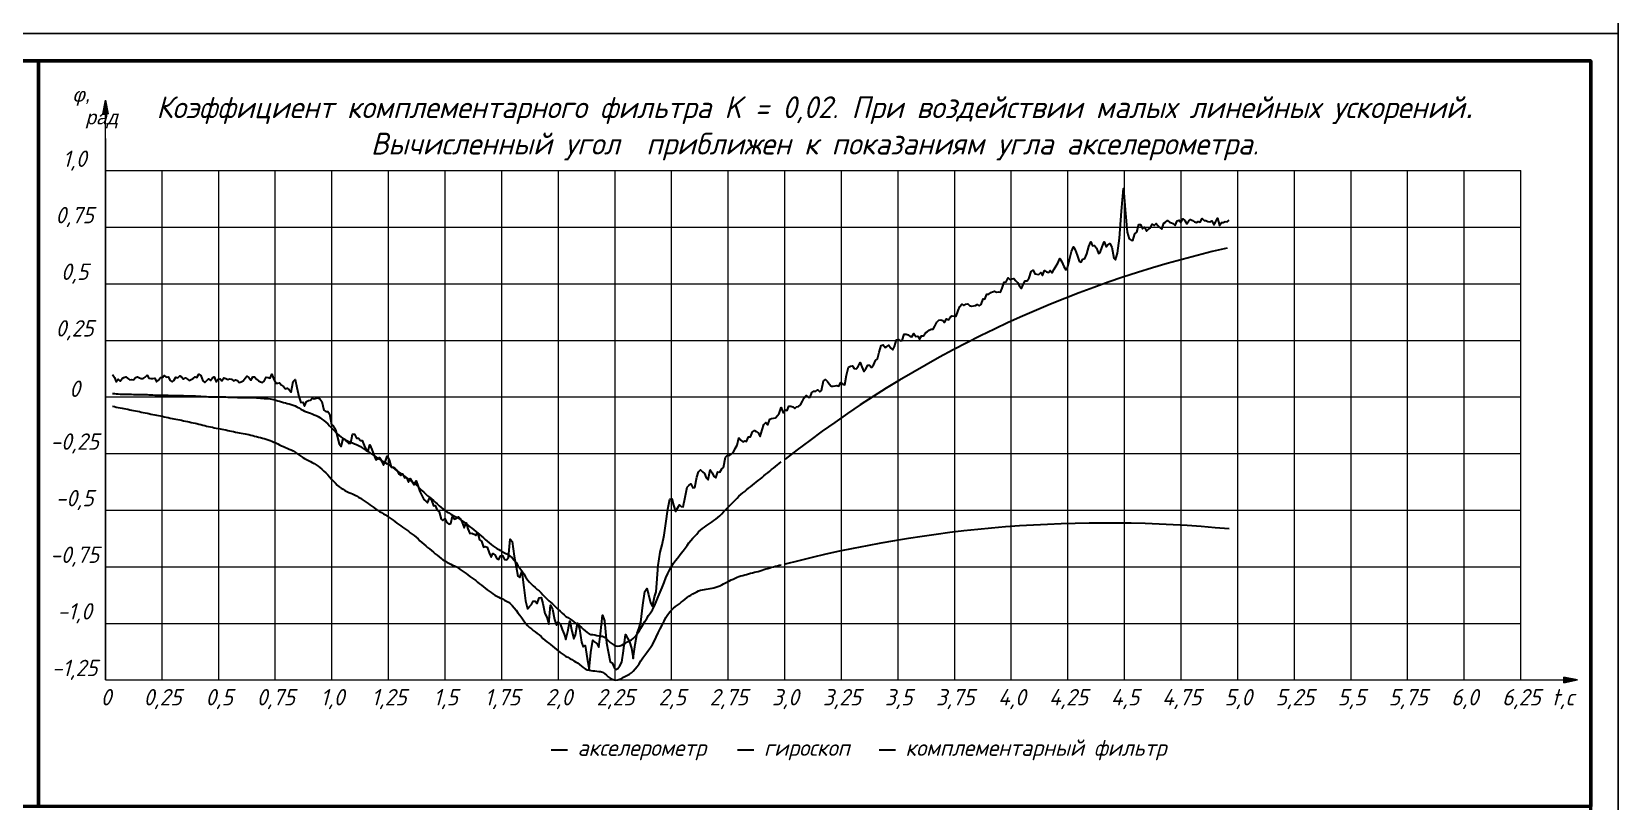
# Model space of a CAD drawing. Header units: inches. Extents: x -14 to 5184, y -66 to 1689.
# Drawn here: x 4893.3 to 5184.1, y 694.5 to 835.6 of the extents above; entities that cross this region are included whole.
import ezdxf

# ---------------------------------------------------------------- set-up
doc = ezdxf.new("R2010")
doc.units = ezdxf.units.IN
doc.header["$MEASUREMENT"] = 0
doc.layers.add('Видимые тонкие (ГОСТ)', color=7, linetype='Continuous', lineweight=25)
doc.layers.add('Видимый контур (ГОСТ)', color=7, linetype='Continuous', lineweight=50)
doc.styles.add('Standart 3.0', font='gost_b.ttf', dxfattribs={"oblique": 15, "height": 3})

msp = doc.modelspace()

# ---------------------------------------------------------------- hatches: boundary and pattern name
at = {"layer": 'Видимые тонкие (ГОСТ)'}
h = msp.add_hatch(color=254, dxfattribs=at)
h.dxf.hatch_style = 1
h.paths.add_polyline_path([(4907.3323, 820.5085), (4906.8323, 820.5085), (4906.8323, 823.0085)])
h.paths.add_polyline_path([(4906.8323, 823.0085), (4906.8323, 820.5085), (4906.3323, 820.5085)])
h = msp.add_hatch(color=254, dxfattribs=at)
h.dxf.hatch_style = 1
h.paths.add_polyline_path([(5174.0823, 716.2585), (5174.0823, 716.7585), (5176.5823, 716.7585)])
h.paths.add_polyline_path([(5176.5823, 716.7585), (5174.0823, 716.7585), (5174.0823, 717.2585)])

# ---------------------------------------------------------------- linework, layer by layer
at = {"layer": 'Видимые тонкие (ГОСТ)', "transparency": 33554684}
for p, q in [((5184.0592, 835.2356), (5184.0592, 1255.2356)), ((4590.0592, 835.2356), (5184.0592, 835.2356)), ((4590.0592, 835.2356), (5184.0592, 835.2356)), ((4590.0592, 835.2356), (5184.0592, 835.2356)), ((5184.0592, 835.2356), (4590.0592, 835.2356)), ((5184.0592, 415.2356), (5184.0592, 835.2356))]:
    msp.add_line(p, q, dxfattribs=at)
at = {"layer": 'Видимые тонкие (ГОСТ)', "color": 254}
for p, q in [((4906.8323, 823.0085), (4906.3323, 820.5085)), ((4907.3323, 820.5085), (4906.8323, 823.0085)), ((4906.3323, 820.5085), (4907.3323, 820.5085)), ((5176.5823, 716.7585), (5174.0823, 717.2585)), ((5174.0823, 717.2585), (5174.0823, 716.2585)), ((5174.0823, 716.2585), (5176.5823, 716.7585))]:
    msp.add_line(p, q, dxfattribs=at)
at = {"layer": 'Видимые тонкие (ГОСТ)', "color": 254, "lineweight": 18, "ltscale": 0.5}
for p, q in [((4906.8323, 810.1335), (4906.8323, 820.5085)), ((4906.8323, 815.9781), (4906.8323, 716.7585)), ((4906.8323, 799.7585), (4906.8323, 810.1335)), ((4906.8323, 747.8835), (4906.8323, 727.1335)), ((5166.2073, 716.7585), (5176.5823, 716.7585))]:
    msp.add_line(p, q, dxfattribs=at)
at = {"layer": 'Видимые тонкие (ГОСТ)', "color": 254, "lineweight": 18}
for points in [[(4906.8323, 716.7585), (4906.8323, 815.9781)], [(4906.8323, 810.1335), (5166.2073, 810.1335)], [(4917.2073, 716.7585), (4917.2073, 810.1335)], [(4927.5823, 716.7585), (4927.5823, 810.1335)], [(4937.9573, 716.7585), (4937.9573, 810.1335)], [(4948.3323, 716.7585), (4948.3323, 810.1335)], [(4958.7073, 716.7585), (4958.7073, 810.1335)], [(4969.0823, 716.7585), (4969.0823, 810.1335)], [(4979.4573, 716.7585), (4979.4573, 810.1335)], [(4979.4573, 716.7585), (4979.4573, 810.1335)], [(4989.8323, 716.7585), (4989.8323, 810.1335)], [(4989.8323, 716.7585), (4989.8323, 810.1335)], [(5000.2073, 716.7585), (5000.2073, 810.1335)], [(5000.2073, 716.7585), (5000.2073, 810.1335)], [(5010.5823, 716.7585), (5010.5823, 810.1335)], [(5020.9573, 716.7585), (5020.9573, 810.1335)], [(5031.3323, 716.7585), (5031.3323, 810.1335)], [(5041.7073, 716.7585), (5041.7073, 810.1335)], [(5052.0823, 716.7585), (5052.0823, 810.1335)], [(5062.4573, 716.7585), (5062.4573, 810.1335)], [(5072.8323, 716.7585), (5072.8323, 810.1335)], [(5083.2073, 716.7585), (5083.2073, 810.1335)], [(5093.5823, 716.7585), (5093.5823, 810.1335)], [(5103.9573, 716.7585), (5103.9573, 810.1335)], [(5114.3323, 716.7585), (5114.3323, 810.1335)], [(5114.3323, 716.7585), (5114.3323, 810.1335)], [(5124.7073, 716.7585), (5124.7073, 810.1335)], [(5135.0823, 716.7585), (5135.0823, 810.1335)], [(5145.4573, 716.7585), (5145.4573, 810.1335)], [(5155.8323, 716.7585), (5155.8323, 810.1335)], [(5166.2073, 716.7585), (5166.2073, 810.1335)], [(4906.8323, 799.7585), (5166.2073, 799.7585)], [(4927.5823, 716.7585), (4927.5823, 799.7585)], [(4937.9573, 716.7585), (4937.9573, 799.7585)], [(4948.3323, 716.7585), (4948.3323, 799.7585)], [(4958.7073, 716.7585), (4958.7073, 799.7585)], [(4969.0823, 716.7585), (4969.0823, 799.7585)], [(5010.5823, 716.7585), (5010.5823, 799.7585)], [(5020.9573, 716.7585), (5020.9573, 799.7585)], [(5031.3323, 716.7585), (5031.3323, 799.7585)], [(5041.7073, 716.7585), (5041.7073, 799.7585)], [(5052.0823, 716.7585), (5052.0823, 799.7585)], [(5062.4573, 716.7585), (5062.4573, 799.7585)], [(5072.8323, 716.7585), (5072.8323, 799.7585)], [(5083.2073, 716.7585), (5083.2073, 799.7585)], [(5093.5823, 716.7585), (5093.5823, 799.7585)], [(5103.9573, 716.7585), (5103.9573, 799.7585)], [(5124.7073, 716.7585), (5124.7073, 799.7585)], [(5135.0823, 716.7585), (5135.0823, 799.7585)], [(5145.4573, 716.7585), (5145.4573, 799.7585)], [(5155.8323, 716.7585), (5155.8323, 799.7585)], [(4906.8323, 789.3835), (5162.0823, 789.3835)], [(4906.8323, 789.3835), (5162.0823, 789.3835)], [(4906.8323, 789.3835), (5166.2073, 789.3835)], [(4906.8323, 779.0085), (5166.2073, 779.0085)], [(4906.8323, 768.6335), (5166.2073, 768.6335)], [(4906.8323, 758.2585), (5166.2073, 758.2585)], [(4906.8323, 747.8835), (5166.2073, 747.8835)], [(4906.8323, 747.8835), (5166.2073, 747.8835)], [(4906.8323, 737.5085), (5166.2073, 737.5085)], [(4906.8323, 727.1335), (5166.2073, 727.1335)], [(4906.8323, 727.1335), (5166.2073, 727.1335)], [(4906.8323, 716.7585), (5166.2073, 716.7585)], [(4906.8323, 716.7585), (5166.2073, 716.7585)], [(4906.8323, 716.7585), (5166.2073, 716.7585)]]:
    msp.add_lwpolyline(points, dxfattribs=at)
at = {"layer": 'Видимый контур (ГОСТ)', "transparency": 33554684}
for p, q in [((5179.0592, 830.2356), (4610.0592, 830.2356)), ((5179.0592, 420.2356), (5179.0592, 830.2356))]:
    msp.add_line(p, q, dxfattribs=at)
at = {"layer": 'Видимый контур (ГОСТ)', "ltscale": 0.5}
for p, q in [((4868.2503, 830.2356), (4920.8681, 830.2356)), ((4894.5592, 830.2356), (4894.5592, 693.5689)), ((5179.0592, 830.2356), (5179.0592, 693.5689))]:
    msp.add_line(p, q, dxfattribs=at)
for points in [[(4610.0592, 830.2356), (4894.5592, 830.2356), (4894.5592, 693.5689), (4610.0592, 693.5689)], [(4894.5592, 830.2356), (5179.0592, 830.2356), (5179.0592, 693.5689), (4894.5592, 693.5689)]]:
    msp.add_lwpolyline(points, close=True, dxfattribs=at)
at = {"layer": 'Видимый контур (ГОСТ)', "color": 163, "lineweight": 30, "true_color": 0x4285f4}
for points in [[(4908.1095, 772.7257), (4908.4616, 772.2212), (4908.8138, 771.4273), (4909.166, 771.8656), (4909.5182, 771.5513), (4909.8704, 772.0393), (4910.2226, 772.2047), (4910.5748, 772.3287), (4910.927, 771.9979), (4911.2792, 771.7498), (4911.6314, 771.8573), (4911.9836, 771.7415), (4912.3357, 772.2129), (4912.6879, 772.3039), (4913.0401, 772.122), (4913.3923, 772.0062), (4913.7445, 771.9896), (4914.0967, 772.246), (4914.4489, 772.6512), (4914.8011, 772.0889), (4915.1533, 772.0227), (4915.5055, 771.9979), (4915.8576, 772.0558), (4916.2098, 771.4273), (4916.562, 771.7333), (4916.9142, 772.1964), (4917.2664, 772.1799), (4917.6186, 772.5437), (4917.9708, 772.2543), (4918.323, 772.3039), (4918.6752, 771.6258), (4919.0274, 771.3942), (4919.3796, 771.6175), (4919.7317, 772.246), (4920.0839, 772.122), (4920.4361, 772.4941), (4920.7883, 772.3453), (4921.1405, 771.8739), (4921.4927, 772.155), (4921.8449, 771.8904), (4922.1971, 771.6506), (4922.5493, 771.8491), (4922.9015, 772.0062), (4923.2537, 772.337), (4923.6058, 772.1881), (4923.958, 772.8084), (4924.3102, 772.5437), (4924.6624, 771.5927), (4925.0146, 771.3032), (4925.3668, 771.5679), (4925.719, 771.9566), (4926.0712, 771.6506), (4926.4234, 772.1468), (4926.7756, 772.3287), (4927.1278, 771.3942), (4927.4799, 771.8987), (4927.8321, 771.9566), (4928.1843, 771.601), (4928.5365, 772.1137), (4928.8887, 771.9896), (4929.2409, 771.8408), (4929.5931, 771.9235), (4929.9453, 771.8656), (4930.2975, 771.5679), (4930.6497, 771.7498), (4931.0019, 771.634), (4931.354, 771.2619), (4931.7062, 771.4107), (4932.0584, 771.601), (4932.4106, 772.0889), (4932.7628, 772.4362), (4933.115, 772.1799), (4933.4672, 771.7333), (4933.8194, 772.3453), (4934.1716, 772.3287), (4934.5238, 771.8987), (4934.8759, 771.6092), (4935.2281, 771.4273), (4935.5803, 771.2867), (4935.9325, 771.5431), (4936.2847, 772.246), (4936.6369, 772.1881), (4936.9891, 772.0558), (4937.3413, 772.8084), (4937.6935, 771.8573), (4938.0457, 771.1792), (4938.3979, 771.1626), (4938.75, 771.2371), (4939.1022, 770.807), (4939.4544, 770.5755), (4939.8066, 770.1372), (4940.1588, 770.2199), (4940.511, 769.9387), (4940.8632, 769.5252), (4941.2154, 771.4521), (4941.5676, 771.8077), (4941.9198, 770.3439), (4942.272, 768.7313), (4942.6241, 767.6314), (4942.9763, 767.6727), (4943.3285, 766.9119), (4943.6807, 767.7719), (4944.0329, 767.9539), (4944.3851, 768.0531), (4944.7373, 768.417), (4945.0895, 768.3012), (4945.4417, 768.4087), (4945.7939, 768.4418), (4946.1461, 768.2681), (4946.4982, 767.8133), (4946.8504, 766.2337), (4947.2026, 765.9525), (4947.5548, 765.9856), (4947.907, 765.5308), (4948.2592, 763.5708), (4948.6114, 763.2813), (4948.9636, 762.719), (4949.3158, 761.4454), (4949.668, 760.056), (4950.0202, 759.535), (4950.3723, 760.9575), (4950.7245, 760.8913), (4951.0767, 760.4447), (4951.4289, 760.0726), (4951.7811, 760.1387), (4952.1333, 761.7845), (4952.4855, 761.8093), (4952.8377, 761.0484), (4953.1899, 761.0815), (4953.5421, 760.6349), (4953.8942, 760.6267), (4954.2464, 759.7583), (4954.5986, 758.9561), (4954.9508, 758.7576), (4955.303, 759.8493), (4955.6552, 759.014), (4956.0074, 757.9968), (4956.3596, 757.0788), (4956.7118, 757.3104), (4957.064, 757.5337), (4957.4162, 756.9465), (4957.7683, 756.103), (4958.1205, 756.8638), (4958.4727, 757.8066), (4958.8249, 757.0788), (4959.1771, 755.7804), (4959.5293, 755.7556), (4959.8815, 755.5737), (4960.2337, 755.2264), (4960.5859, 754.4821), (4960.9381, 754.2505), (4961.2903, 754.5482), (4961.6424, 753.8122), (4961.9946, 753.8618), (4962.3468, 753.0348), (4962.699, 753.7129), (4963.0512, 753.0513), (4963.4034, 752.5055), (4963.7556, 753.225), (4964.1078, 752.2409), (4964.46, 751.2898), (4964.8122, 750.5786), (4965.1644, 749.8509), (4965.5165, 749.5118), (4965.8687, 749.2141), (4966.2209, 750.0659), (4966.5731, 749.6937), (4966.9253, 748.6517), (4967.2775, 748.7592), (4967.6297, 747.8495), (4967.9819, 747.5766), (4968.3341, 746.2451), (4968.6863, 745.964), (4969.0385, 746.3361), (4969.3906, 745.5918), (4969.7428, 745.2941), (4970.095, 745.4347), (4970.4472, 746.7744), (4970.7994, 746.2369), (4971.1516, 746.4188), (4971.5038, 746.6586), (4971.856, 746.3609), (4972.2082, 745.6249), (4972.5604, 744.6656), (4972.9126, 745.5505), (4973.2647, 744.4836), (4973.6169, 743.6235), (4973.9691, 743.6649), (4974.3213, 743.4912), (4974.6735, 743.2514), (4975.0257, 743.7807), (4975.3779, 742.4244), (4975.7301, 742.2176), (4976.0823, 741.1012), (4976.4345, 741.2004), (4976.7866, 741.1177), (4977.1388, 740.084), (4977.491, 739.2735), (4977.8432, 739.9351), (4978.1954, 739.7118), (4978.5476, 739.0172), (4978.8998, 738.8518), (4979.252, 739.4803), (4979.6042, 739.5712), (4979.9564, 738.86), (4980.3086, 738.7608), (4980.6607, 739.2322), (4981.0129, 742.5402), (4981.3651, 742.1184), (4981.7173, 739.4637), (4982.0695, 737.5203), (4982.4217, 735.8001), (4982.7739, 735.5603), (4983.1261, 736.594), (4983.4783, 733.7244), (4983.8305, 731.2599), (4984.1827, 729.7878), (4984.5348, 730.2096), (4984.887, 730.59), (4985.2392, 731.2103), (4985.5914, 731.2185), (4985.9436, 730.7472), (4986.2958, 731.814), (4986.648, 731.8719), (4987.0002, 730.7885), (4987.3524, 728.9526), (4987.7046, 728.2413), (4988.0567, 726.9843), (4988.4089, 730.4577), (4988.7611, 729.7465), (4989.1133, 727.8278), (4989.4655, 726.7693), (4989.8177, 727.4061), (4990.1699, 727.067), (4990.5221, 726.0333), (4990.8743, 725.1732), (4991.2265, 724.1973), (4991.5787, 725.6363), (4991.9308, 727.6211), (4992.283, 725.6859), (4992.6352, 724.3048), (4992.9874, 725.0409), (4993.3396, 727.1662), (4993.6918, 726.1242), (4994.044, 723.668), (4994.3962, 722.8245), (4994.7484, 723.0478), (4995.1006, 720.6991), (4995.4527, 718.6564), (4995.8049, 721.7742), (4996.1571, 724.065), (4996.5093, 723.7011), (4996.8615, 723.4448), (4997.2137, 722.7501), (4997.5659, 725.2063), (4997.9181, 728.63), (4998.2703, 727.5715), (4998.6225, 723.5357), (4998.9747, 721.9727), (4999.3268, 720.0871), (4999.679, 719.8969), (5000.0312, 719.0203), (5000.3834, 718.6647), (5000.7356, 718.8714), (5001.0878, 719.3263), (5001.44, 719.9879), (5001.7922, 722.105), (5002.1444, 725.0574), (5002.4966, 724.3875), (5002.8488, 723.7342), (5003.2009, 722.6012), (5003.5531, 720.6826), (5003.9053, 723.238), (5004.2575, 725.322), (5004.6097, 726.3392), (5004.9619, 727.373), (5005.3141, 730.4742), (5005.6663, 732.9635), (5006.0185, 733.5093), (5006.3707, 732.4425), (5006.7229, 730.8629), (5007.075, 730.1931), (5007.4272, 731.9877), (5007.7794, 732.8808), (5008.1316, 737.7436), (5008.4838, 740.1667), (5008.836, 741.5478), (5009.1882, 743.2679), (5009.5404, 745.4595), (5009.8926, 748.0728), (5010.2448, 749.8757), (5010.597, 749.9418), (5010.9491, 748.8088), (5011.3013, 747.6262), (5011.6535, 748.263), (5012.0057, 748.8585), (5012.3579, 748.5359), (5012.7101, 748.4615), (5013.0623, 750.2561), (5013.4145, 752.092), (5013.7667, 752.398), (5014.1189, 752.7288), (5014.4711, 751.9928), (5014.8232, 752.0093), (5015.1754, 753.9197), (5015.5276, 754.9286), (5015.8798, 755.3008), (5016.232, 754.8873), (5016.5842, 754.5896), (5016.9364, 753.8039), (5017.2886, 753.4235), (5017.6408, 755.2429), (5017.993, 754.7136), (5018.3452, 754.0272), (5018.6973, 753.8122), (5019.0495, 754.8873), (5019.4017, 754.8542), (5019.7539, 755.4745), (5020.1061, 755.6977), (5020.4583, 757.575), (5020.8105, 757.9555), (5021.1627, 757.9224), (5021.5149, 758.1705), (5021.8671, 758.3607), (5022.2192, 759.1794), (5022.5714, 759.8079), (5022.9236, 761.1146), (5023.2758, 760.7259), (5023.628, 760.4034), (5023.9802, 760.5605), (5024.3324, 760.4447), (5024.6846, 761.3379), (5025.0368, 761.3048), (5025.389, 762.2641), (5025.7412, 762.4709), (5026.0933, 762.2889), (5026.4455, 762.0326), (5026.7977, 761.4123), (5027.1499, 762.6115), (5027.5021, 763.5791), (5027.8543, 763.9347), (5028.2065, 763.5377), (5028.5587, 764.5466), (5028.9109, 764.679), (5029.2631, 764.7203), (5029.6153, 764.8113), (5029.9674, 765.2331), (5030.3196, 765.5887), (5030.6718, 766.672), (5031.024, 765.721), (5031.3762, 766.2503), (5031.7284, 766.1345), (5032.0806, 766.9532), (5032.4328, 766.9532), (5032.785, 766.8126), (5033.1372, 766.5066), (5033.4894, 766.7961), (5033.8415, 766.8871), (5034.1937, 767.1765), (5034.5459, 767.8381), (5034.8981, 768.4914), (5035.2503, 768.9132), (5035.6025, 768.5907), (5035.9547, 768.6155), (5036.3069, 769.4756), (5036.6591, 769.6906), (5037.0113, 769.6823), (5037.3635, 769.9221), (5037.7156, 769.5417), (5038.0678, 769.8312), (5038.42, 771.5596), (5038.7722, 771.8573), (5039.1244, 771.4769), (5039.4766, 771.0055), (5039.8288, 770.6003), (5040.181, 770.5837), (5040.5332, 770.6747), (5040.8854, 770.7326), (5041.2375, 770.6003), (5041.5897, 771.295), (5041.9419, 770.9559), (5042.2941, 770.8236), (5042.6463, 772.6099), (5042.9985, 774.0654), (5043.3507, 774.2474), (5043.7029, 774.3301), (5044.0551, 773.8504), (5044.4073, 773.7677), (5044.7595, 774.2143), (5045.1116, 774.9172), (5045.4638, 774.1316), (5045.816, 773.2798), (5046.1682, 773.776), (5046.5204, 774.4541), (5046.8726, 774.4624), (5047.2248, 774.0075), (5047.577, 774.4706), (5047.9292, 775.3142), (5048.2814, 775.6367), (5048.6336, 776.8524), (5048.9857, 778.0681), (5049.3379, 778.1756), (5049.6901, 777.7208), (5050.0423, 777.8613), (5050.3945, 778.1094), (5050.7467, 777.5719), (5051.0989, 777.2494), (5051.4511, 777.9027), (5051.8033, 779.1018), (5052.1555, 779.1928), (5052.5077, 778.9034), (5052.8598, 778.9613), (5053.212, 780.1687), (5053.5642, 780.1273), (5053.9164, 780.0033), (5054.2686, 779.6973), (5054.6208, 779.6642), (5054.973, 780.2596), (5055.3252, 779.6973), (5055.6774, 779.7469), (5056.0296, 779.2176), (5056.3818, 779.8296), (5056.7339, 779.8379), (5057.0861, 780.4002), (5057.4383, 780.5574), (5057.7905, 780.8468), (5058.1427, 781.0701), (5058.4949, 781.0866), (5058.8471, 781.6242), (5059.1993, 782.3602), (5059.5515, 782.7076), (5059.9037, 782.7406), (5060.2559, 782.6166), (5060.608, 782.2858), (5060.9602, 782.9309), (5061.3124, 782.7489), (5061.6646, 783.3361), (5062.0168, 783.4932), (5062.369, 783.4436), (5062.7212, 783.4271), (5063.0734, 784.4773), (5063.4256, 785.1968), (5063.7777, 785.6682), (5064.1299, 785.3705), (5064.4821, 785.6186), (5064.8343, 785.7261), (5065.1865, 785.387), (5065.5387, 785.263), (5065.8909, 785.3043), (5066.2431, 785.4119), (5066.5953, 785.5607), (5066.9475, 785.3622), (5067.2997, 785.5938), (5067.6518, 786.6358), (5068.004, 786.5614), (5068.3562, 787.4711), (5068.7084, 787.4876), (5069.0606, 787.7936), (5069.4128, 787.9011), (5069.765, 788.0417), (5070.1172, 787.868), (5070.4694, 787.9177), (5070.8216, 787.8515), (5071.1738, 788.571), (5071.5259, 789.6544), (5071.8781, 789.7205), (5072.2303, 790.4566), (5072.5825, 790.1588), (5072.9347, 790.2912), (5073.2869, 790.349), (5073.6391, 789.919), (5073.9913, 789.6296), (5074.3435, 788.9431), (5074.6957, 788.5296), (5075.0479, 789.3815), (5075.4, 789.919), (5075.7522, 789.919), (5076.1044, 790.4896), (5076.4566, 791.6144), (5076.8088, 791.8542), (5077.161, 791.2091), (5077.5132, 791.1099), (5077.8654, 791.0768), (5078.2176, 791.449), (5078.5698, 790.8701), (5078.922, 791.7963), (5079.2741, 791.5399), (5079.6263, 791.4324), (5079.9785, 791.8128), (5080.3307, 791.3911), (5080.6829, 792.0444), (5081.0351, 792.6812), (5081.3873, 793.136), (5081.7395, 794.0375), (5082.0917, 793.4255), (5082.4439, 792.5158), (5082.7961, 791.9121), (5083.1482, 792.3008), (5083.5004, 793.8059), (5083.8526, 795.311), (5084.2048, 796.1711), (5084.557, 795.5757), (5084.9092, 794.6494), (5085.2614, 793.5165), (5085.6136, 793.3593), (5085.9658, 793.8638), (5086.318, 794.0127), (5086.6702, 794.8562), (5087.0223, 796.229), (5087.3745, 797.0477), (5087.7267, 796.32), (5088.0789, 796.411), (5088.4311, 795.8817), (5088.7833, 794.9224), (5089.1355, 795.0878), (5089.4877, 796.1215), (5089.8399, 797.0477), (5090.1921, 796.1629), (5090.5442, 796.5102), (5090.8964, 796.7748), (5091.2486, 796.0636), (5091.6008, 794.0623), (5091.953, 793.7894), (5092.3052, 795.0133), (5092.6574, 797.7259), (5093.0096, 802.6713), (5093.3618, 806.8146), (5093.714, 802.9525), (5094.0662, 798.8258), (5094.4183, 797.6266), (5094.7705, 797.3537), (5095.1227, 797.3372), (5095.4749, 798.5281), (5095.8271, 798.8258), (5096.1793, 800.2317), (5096.5315, 800.2482), (5096.8837, 799.446), (5097.2359, 799.7272), (5097.5881, 799.0077), (5097.9403, 799.3055), (5098.2924, 799.5453), (5098.6446, 800.2979), (5098.9968, 800.0746), (5099.349, 800.4467), (5099.7012, 800.0415), (5100.0534, 799.7024), (5100.4056, 799.3633), (5100.7578, 800.4881), (5101.11, 800.6535), (5101.4622, 800.9677), (5101.8144, 800.6948), (5102.1665, 800.5708), (5102.5187, 800.4384), (5102.8709, 800.0498), (5103.2231, 800.9181), (5103.5753, 801.067), (5103.9275, 800.6369), (5104.2797, 801.2572), (5104.6319, 800.9595), (5104.9841, 800.3723), (5105.3363, 800.9346), (5105.6885, 801.1331), (5106.0406, 801.0008), (5106.3928, 800.761), (5106.745, 800.6369), (5107.0972, 800.7941), (5107.4494, 800.67), (5107.8016, 801.3151), (5108.1538, 800.9925), (5108.506, 801.0008), (5108.8582, 800.7858), (5109.2104, 800.7527), (5109.5626, 800.9016), (5109.9147, 800.1986), (5110.2669, 800.6617), (5110.6191, 801.4308), (5110.9713, 800.0415), (5111.3235, 800.5873), (5111.6757, 800.6369), (5112.0279, 800.8023), (5112.3801, 800.7114), (5112.7323, 801.0173)], [(4988.5204, 703.9331), (4991.5204, 703.9331)]]:
    msp.add_lwpolyline(points, dxfattribs=at)
at = {"layer": 'Видимый контур (ГОСТ)', "color": 40, "lineweight": 30, "true_color": 0xf4b400}
for points in [[(4908.1095, 769.2854), (4908.4616, 769.244), (4908.8138, 769.2109), (4909.166, 769.1861), (4909.5182, 769.1696), (4909.8704, 769.1613), (4910.2226, 769.1613), (4910.5748, 769.1613), (4910.927, 769.153), (4911.2792, 769.1365), (4911.6314, 769.12), (4911.9836, 769.1034), (4912.3357, 769.1034), (4912.6879, 769.0951), (4913.0401, 769.0869), (4913.3923, 769.0786), (4913.7445, 769.0621), (4914.0967, 769.0538), (4914.4489, 769.0621), (4914.8011, 769.0373), (4915.1533, 769.0207), (4915.5055, 769.0042), (4915.8576, 768.9794), (4916.2098, 768.9628), (4916.562, 768.9546), (4916.9142, 768.9628), (4917.2664, 768.9628), (4917.6186, 768.9628), (4917.9708, 768.9463), (4918.323, 768.938), (4918.6752, 768.9132), (4919.0274, 768.8967), (4919.3796, 768.8884), (4919.7317, 768.8967), (4920.0839, 768.9049), (4920.4361, 768.9049), (4920.7883, 768.8967), (4921.1405, 768.8719), (4921.4927, 768.8553), (4921.8449, 768.847), (4922.1971, 768.8222), (4922.5493, 768.8057), (4922.9015, 768.8057), (4923.2537, 768.8057), (4923.6058, 768.7974), (4923.958, 768.7892), (4924.3102, 768.7726), (4924.6624, 768.7395), (4925.0146, 768.7065), (4925.3668, 768.6899), (4925.719, 768.6816), (4926.0712, 768.6651), (4926.4234, 768.6651), (4926.7756, 768.6568), (4927.1278, 768.632), (4927.4799, 768.632), (4927.8321, 768.632), (4928.1843, 768.632), (4928.5365, 768.6403), (4928.8887, 768.632), (4929.2409, 768.6155), (4929.5931, 768.6072), (4929.9453, 768.5989), (4930.2975, 768.5824), (4930.6497, 768.5741), (4931.0019, 768.5576), (4931.354, 768.5411), (4931.7062, 768.5411), (4932.0584, 768.5411), (4932.4106, 768.5493), (4932.7628, 768.5576), (4933.115, 768.5493), (4933.4672, 768.5328), (4933.8194, 768.5328), (4934.1716, 768.5162), (4934.5238, 768.4914), (4934.8759, 768.4584), (4935.2281, 768.4253), (4935.5803, 768.3839), (4935.9325, 768.3674), (4936.2847, 768.3508), (4936.6369, 768.3178), (4936.9891, 768.2764), (4937.3413, 768.2351), (4937.6935, 768.1441), (4938.0457, 768.0366), (4938.3979, 767.9373), (4938.75, 767.8464), (4939.1022, 767.7389), (4939.4544, 767.6396), (4939.8066, 767.5321), (4940.1588, 767.4411), (4940.511, 767.3502), (4940.8632, 767.2427), (4941.2154, 767.1517), (4941.5676, 767.0276), (4941.9198, 766.8374), (4942.272, 766.6141), (4942.6241, 766.3909), (4942.9763, 766.1924), (4943.3285, 766.0104), (4943.6807, 765.8781), (4944.0329, 765.7541), (4944.3851, 765.6383), (4944.7373, 765.5142), (4945.0895, 765.3736), (4945.4417, 765.2165), (4945.7939, 765.0428), (4946.1461, 764.8361), (4946.4982, 764.588), (4946.8504, 764.2903), (4947.2026, 763.9926), (4947.5548, 763.6866), (4947.907, 763.3558), (4948.2592, 762.9753), (4948.6114, 762.6115), (4948.9636, 762.2393), (4949.3158, 761.8754), (4949.668, 761.5446), (4950.0202, 761.2552), (4950.3723, 761.0402), (4950.7245, 760.8417), (4951.0767, 760.6432), (4951.4289, 760.4613), (4951.7811, 760.3124), (4952.1333, 760.1966), (4952.4855, 760.0643), (4952.8377, 759.8989), (4953.1899, 759.7252), (4953.5421, 759.5268), (4953.8942, 759.32), (4954.2464, 759.0884), (4954.5986, 758.8403), (4954.9508, 758.6088), (4955.303, 758.3938), (4955.6552, 758.1539), (4956.0074, 757.8976), (4956.3596, 757.6412), (4956.7118, 757.4096), (4957.064, 757.2029), (4957.4162, 756.9796), (4957.7683, 756.7563), (4958.1205, 756.5578), (4958.4727, 756.3676), (4958.8249, 756.1443), (4959.1771, 755.888), (4959.5293, 755.6316), (4959.8815, 755.3835), (4960.2337, 755.1188), (4960.5859, 754.8542), (4960.9381, 754.6061), (4961.2903, 754.3663), (4961.6424, 754.1016), (4961.9946, 753.8287), (4962.3468, 753.5724), (4962.699, 753.3325), (4963.0512, 753.0679), (4963.4034, 752.7867), (4963.7556, 752.5138), (4964.1078, 752.1913), (4964.46, 751.8522), (4964.8122, 751.5049), (4965.1644, 751.1658), (4965.5165, 750.835), (4965.8687, 750.529), (4966.2209, 750.2478), (4966.5731, 749.9501), (4966.9253, 749.6358), (4967.2775, 749.3298), (4967.6297, 749.0156), (4967.9819, 748.7013), (4968.3341, 748.3788), (4968.6863, 748.0976), (4969.0385, 747.8495), (4969.3906, 747.5931), (4969.7428, 747.3616), (4970.095, 747.1548), (4970.4472, 746.9812), (4970.7994, 746.7992), (4971.1516, 746.609), (4971.5038, 746.4023), (4971.856, 746.1707), (4972.2082, 745.9226), (4972.5604, 745.6497), (4972.9126, 745.4016), (4973.2647, 745.1287), (4973.6169, 744.831), (4973.9691, 744.5498), (4974.3213, 744.2686), (4974.6735, 743.9957), (4975.0257, 743.7228), (4975.3779, 743.4085), (4975.7301, 743.1025), (4976.0823, 742.7965), (4976.4345, 742.4906), (4976.7866, 742.1928), (4977.1388, 741.8868), (4977.491, 741.5891), (4977.8432, 741.341), (4978.1954, 741.1012), (4978.5476, 740.8614), (4978.8998, 740.6463), (4979.252, 740.4561), (4979.6042, 740.2659), (4979.9564, 740.0509), (4980.3086, 739.8442), (4980.6607, 739.6457), (4981.0129, 739.4637), (4981.3651, 739.1577), (4981.7173, 738.736), (4982.0695, 738.2646), (4982.4217, 737.7601), (4982.7739, 737.2639), (4983.1261, 736.776), (4983.4783, 736.2219), (4983.8305, 735.6595), (4984.1827, 735.1385), (4984.5348, 734.7085), (4984.887, 734.3363), (4985.2392, 734.0055), (4985.5914, 733.683), (4985.9436, 733.3605), (4986.2958, 733.0628), (4986.648, 732.7402), (4987.0002, 732.3763), (4987.3524, 731.9877), (4987.7046, 731.6155), (4988.0567, 731.2599), (4988.4089, 731.0035), (4988.7611, 730.6975), (4989.1133, 730.3502), (4989.4655, 729.9946), (4989.8177, 729.6803), (4990.1699, 729.3495), (4990.5221, 729.0105), (4990.8743, 728.6962), (4991.2265, 728.4067), (4991.5787, 728.1752), (4991.9308, 727.9684), (4992.283, 727.7038), (4992.6352, 727.4309), (4992.9874, 727.1911), (4993.3396, 726.9843), (4993.6918, 726.7031), (4994.044, 726.3641), (4994.3962, 726.0415), (4994.7484, 725.7521), (4995.1006, 725.4544), (4995.4527, 725.2228), (4995.8049, 725.1153), (4996.1571, 725.0739), (4996.5093, 724.9995), (4996.8615, 724.9168), (4997.2137, 724.8341), (4997.5659, 724.801), (4997.9181, 724.7679), (4998.2703, 724.5943), (4998.6225, 724.2966), (4998.9747, 723.9658), (4999.3268, 723.6432), (4999.679, 723.3703), (5000.0312, 723.1553), (5000.3834, 723.023), (5000.7356, 722.9734), (5001.0878, 722.9982), (5001.44, 723.1057), (5001.7922, 723.2959), (5002.1444, 723.5274), (5002.4966, 723.7259), (5002.8488, 723.9161), (5003.2009, 724.1146), (5003.5531, 724.3544), (5003.9053, 724.7349), (5004.2575, 725.198), (5004.6097, 725.6942), (5004.9619, 726.2483), (5005.3141, 726.8603), (5005.6663, 727.4722), (5006.0185, 728.0511), (5006.3707, 728.5721), (5006.7229, 729.0766), (5007.075, 729.639), (5007.4272, 730.3419), (5007.7794, 731.0862), (5008.1316, 731.9711), (5008.4838, 732.856), (5008.836, 733.7326), (5009.1882, 734.601), (5009.5404, 735.4611), (5009.8926, 736.2798), (5010.2448, 737.0241), (5010.597, 737.6526), (5010.9491, 738.1736), (5011.3013, 738.6285), (5011.6535, 739.0916), (5012.0057, 739.5547), (5012.3579, 739.9847), (5012.7101, 740.4313), (5013.0623, 740.911), (5013.4145, 741.4155), (5013.7667, 741.8786), (5014.1189, 742.3169), (5014.4711, 742.7221), (5014.8232, 743.1025), (5015.1754, 743.4995), (5015.5276, 743.8882), (5015.8798, 744.219), (5016.232, 744.5167), (5016.5842, 744.7648), (5016.9364, 744.9964), (5017.2886, 745.2279), (5017.6408, 745.4843), (5017.993, 745.7324), (5018.3452, 745.9805), (5018.6973, 746.2451), (5019.0495, 746.5511), (5019.4017, 746.8571), (5019.7539, 747.1962), (5020.1061, 747.5435), (5020.4583, 747.9322), (5020.8105, 748.2961), (5021.1627, 748.6517), (5021.5149, 749.0073), (5021.8671, 749.3629), (5022.2192, 749.7185), (5022.5714, 750.0741), (5022.9236, 750.4298), (5023.2758, 750.744), (5023.628, 751.0417), (5023.9802, 751.3229), (5024.3324, 751.5958), (5024.6846, 751.8853), (5025.0368, 752.1747), (5025.389, 752.4724), (5025.7412, 752.7536), (5026.0933, 753.0265), (5026.4455, 753.2912), (5026.7977, 753.5475), (5027.1499, 753.8453), (5027.5021, 754.1513), (5027.8543, 754.449), (5028.2065, 754.7384), (5028.5587, 755.0361), (5028.9109, 755.3256), (5029.2631, 755.6068), (5029.6153, 755.888), (5029.9674, 756.1691), (5030.3196, 756.4503), (5030.6718, 756.7232)], [(5048.599, 703.9331), (5051.599, 703.9331)]]:
    msp.add_lwpolyline(points, dxfattribs=at)
at = {"layer": 'Видимый контур (ГОСТ)', "color": 22, "lineweight": 30, "true_color": 0xdb4437}
for points in [[(4908.1095, 766.9449), (4908.4616, 766.854), (4908.8138, 766.763), (4909.166, 766.6886), (4909.5182, 766.6224), (4909.8704, 766.5563), (4910.2226, 766.4984), (4910.5748, 766.4322), (4910.927, 766.366), (4911.2792, 766.2999), (4911.6314, 766.2255), (4911.9836, 766.151), (4912.3357, 766.0849), (4912.6879, 766.0187), (4913.0401, 765.9525), (4913.3923, 765.8698), (4913.7445, 765.8037), (4914.0967, 765.7293), (4914.4489, 765.6548), (4914.8011, 765.5804), (4915.1533, 765.4977), (4915.5055, 765.415), (4915.8576, 765.3323), (4916.2098, 765.2661), (4916.562, 765.2082), (4916.9142, 765.1421), (4917.2664, 765.0842), (4917.6186, 765.0098), (4917.9708, 764.9271), (4918.323, 764.8361), (4918.6752, 764.7617), (4919.0274, 764.6955), (4919.3796, 764.6293), (4919.7317, 764.5715), (4920.0839, 764.5136), (4920.4361, 764.4391), (4920.7883, 764.3647), (4921.1405, 764.2737), (4921.4927, 764.1993), (4921.8449, 764.1166), (4922.1971, 764.0422), (4922.5493, 763.9595), (4922.9015, 763.8933), (4923.2537, 763.8189), (4923.6058, 763.7445), (4923.958, 763.6618), (4924.3102, 763.5625), (4924.6624, 763.4715), (4925.0146, 763.3888), (4925.3668, 763.3061), (4925.719, 763.2317), (4926.0712, 763.1573), (4926.4234, 763.0829), (4926.7756, 763.0002), (4927.1278, 762.9257), (4927.4799, 762.8513), (4927.8321, 762.7934), (4928.1843, 762.7272), (4928.5365, 762.6611), (4928.8887, 762.5867), (4929.2409, 762.504), (4929.5931, 762.4295), (4929.9453, 762.3551), (4930.2975, 762.2807), (4930.6497, 762.198), (4931.0019, 762.1235), (4931.354, 762.0491), (4931.7062, 761.9912), (4932.0584, 761.9333), (4932.4106, 761.8672), (4932.7628, 761.7927), (4933.115, 761.7183), (4933.4672, 761.6356), (4933.8194, 761.5529), (4934.1716, 761.4619), (4934.5238, 761.3627), (4934.8759, 761.2635), (4935.2281, 761.1725), (4935.5803, 761.0732), (4935.9325, 760.9905), (4936.2847, 760.8913), (4936.6369, 760.7838), (4936.9891, 760.668), (4937.3413, 760.5274), (4937.6935, 760.362), (4938.0457, 760.1966), (4938.3979, 760.0312), (4938.75, 759.8658), (4939.1022, 759.7004), (4939.4544, 759.535), (4939.8066, 759.3779), (4940.1588, 759.229), (4940.511, 759.0884), (4940.8632, 758.923), (4941.2154, 758.7494), (4941.5676, 758.5261), (4941.9198, 758.2697), (4942.272, 758.0051), (4942.6241, 757.7487), (4942.9763, 757.5254), (4943.3285, 757.3269), (4943.6807, 757.1533), (4944.0329, 756.9796), (4944.3851, 756.8142), (4944.7373, 756.6323), (4945.0895, 756.4338), (4945.4417, 756.2105), (4945.7939, 755.9707), (4946.1461, 755.6977), (4946.4982, 755.3752), (4946.8504, 755.0361), (4947.2026, 754.7053), (4947.5548, 754.3497), (4947.907, 753.9693), (4948.2592, 753.5889), (4948.6114, 753.2002), (4948.9636, 752.8281), (4949.3158, 752.4724), (4949.668, 752.1665), (4950.0202, 751.9101), (4950.3723, 751.7033), (4950.7245, 751.5049), (4951.0767, 751.3146), (4951.4289, 751.141), (4951.7811, 750.9838), (4952.1333, 750.8433), (4952.4855, 750.6696), (4952.8377, 750.4876), (4953.1899, 750.2809), (4953.5421, 750.0659), (4953.8942, 749.826), (4954.2464, 749.5779), (4954.5986, 749.3381), (4954.9508, 749.0983), (4955.303, 748.8502), (4955.6552, 748.5938), (4956.0074, 748.3374), (4956.3596, 748.0893), (4956.7118, 747.8661), (4957.064, 747.651), (4957.4162, 747.4277), (4957.7683, 747.2127), (4958.1205, 747.0142), (4958.4727, 746.791), (4958.8249, 746.5511), (4959.1771, 746.2948), (4959.5293, 746.0384), (4959.8815, 745.782), (4960.2337, 745.5174), (4960.5859, 745.261), (4960.9381, 745.0212), (4961.2903, 744.7731), (4961.6424, 744.5167), (4961.9946, 744.2438), (4962.3468, 744.004), (4962.699, 743.7476), (4963.0512, 743.483), (4963.4034, 743.2183), (4963.7556, 742.9289), (4964.1078, 742.5981), (4964.46, 742.2673), (4964.8122, 741.9447), (4965.1644, 741.6305), (4965.5165, 741.3328), (4965.8687, 741.0516), (4966.2209, 740.7704), (4966.5731, 740.4809), (4966.9253, 740.1832), (4967.2775, 739.8938), (4967.6297, 739.6043), (4967.9819, 739.3066), (4968.3341, 739.0337), (4968.6863, 738.7939), (4969.0385, 738.5706), (4969.3906, 738.3638), (4969.7428, 738.1653), (4970.095, 737.9999), (4970.4472, 737.8263), (4970.7994, 737.6526), (4971.1516, 737.4707), (4971.5038, 737.2639), (4971.856, 737.0241), (4972.2082, 736.7843), (4972.5604, 736.5362), (4972.9126, 736.2798), (4973.2647, 736.0151), (4973.6169, 735.7422), (4973.9691, 735.4776), (4974.3213, 735.2212), (4974.6735, 734.9566), (4975.0257, 734.6837), (4975.3779, 734.3942), (4975.7301, 734.1048), (4976.0823, 733.8319), (4976.4345, 733.5507), (4976.7866, 733.2778), (4977.1388, 733.0049), (4977.491, 732.765), (4977.8432, 732.5417), (4978.1954, 732.3267), (4978.5476, 732.1282), (4978.8998, 731.9463), (4979.252, 731.7726), (4979.6042, 731.599), (4979.9564, 731.4088), (4980.3086, 731.2268), (4980.6607, 731.0366), (4981.0129, 730.7968), (4981.3651, 730.4246), (4981.7173, 729.9946), (4982.0695, 729.5315), (4982.4217, 729.0683), (4982.7739, 728.6052), (4983.1261, 728.1173), (4983.4783, 727.6211), (4983.8305, 727.1414), (4984.1827, 726.7362), (4984.5348, 726.3889), (4984.887, 726.0994), (4985.2392, 725.8182), (4985.5914, 725.5536), (4985.9436, 725.2807), (4986.2958, 725.0078), (4986.648, 724.7018), (4987.0002, 724.3793), (4987.3524, 724.0485), (4987.7046, 723.7425), (4988.0567, 723.4778), (4988.4089, 723.2297), (4988.7611, 722.9485), (4989.1133, 722.6508), (4989.4655, 722.3614), (4989.8177, 722.0885), (4990.1699, 721.8073), (4990.5221, 721.5344), (4990.8743, 721.2863), (4991.2265, 721.0795), (4991.5787, 720.9059), (4991.9308, 720.6991), (4992.283, 720.4758), (4992.6352, 720.2691), (4992.9874, 720.0789), (4993.3396, 719.8638), (4993.6918, 719.5992), (4994.044, 719.3097), (4994.3962, 719.0534), (4994.7484, 718.8135), (4995.1006, 718.6151), (4995.4527, 718.5241), (4995.8049, 718.4827), (4996.1571, 718.4579), (4996.5093, 718.4166), (4996.8615, 718.3587), (4997.2137, 718.3173), (4997.5659, 718.2843), (4997.9181, 718.1685), (4998.2703, 717.9369), (4998.6225, 717.6475), (4998.9747, 717.358), (4999.3268, 717.1099), (4999.679, 716.9114), (5000.0312, 716.7791), (5000.3834, 716.7378), (5000.7356, 716.7709), (5001.0878, 716.8701), (5001.44, 717.0355), (5001.7922, 717.2505), (5002.1444, 717.4573), (5002.4966, 717.6392), (5002.8488, 717.8377), (5003.2009, 718.0692), (5003.5531, 718.3835), (5003.9053, 718.7887), (5004.2575, 719.2436), (5004.6097, 719.7315), (5004.9619, 720.2608), (5005.3141, 720.7983), (5005.6663, 721.3028), (5006.0185, 721.7659), (5006.3707, 722.2125), (5006.7229, 722.6756), (5007.075, 723.2297), (5007.4272, 723.8996), (5007.7794, 724.6108), (5008.1316, 725.3717), (5008.4838, 726.116), (5008.836, 726.8272), (5009.1882, 727.5219), (5009.5404, 728.1752), (5009.8926, 728.7541), (5010.2448, 729.2337), (5010.597, 729.6142), (5010.9491, 729.9202), (5011.3013, 730.1931), (5011.6535, 730.466), (5012.0057, 730.7306), (5012.3579, 730.9953), (5012.7101, 731.2764), (5013.0623, 731.5659), (5013.4145, 731.8471), (5013.7667, 732.1034), (5014.1189, 732.3267), (5014.4711, 732.5417), (5014.8232, 732.7402), (5015.1754, 732.9304), (5015.5276, 733.0876), (5015.8798, 733.1951), (5016.232, 733.2778), (5016.5842, 733.3274), (5016.9364, 733.377), (5017.2886, 733.4349), (5017.6408, 733.5011), (5017.993, 733.5672), (5018.3452, 733.6499), (5018.6973, 733.7574), (5019.0495, 733.8898), (5019.4017, 734.0386), (5019.7539, 734.204), (5020.1061, 734.3942), (5020.4583, 734.5762), (5020.8105, 734.7498), (5021.1627, 734.9152), (5021.5149, 735.0806), (5021.8671, 735.2543), (5022.2192, 735.4197), (5022.5714, 735.5768), (5022.9236, 735.7092), (5023.2758, 735.8249), (5023.628, 735.9242), (5023.9802, 736.0234), (5024.3324, 736.1144), (5024.6846, 736.2054), (5025.0368, 736.3129), (5025.389, 736.4121), (5025.7412, 736.4948), (5026.0933, 736.5775), (5026.4455, 736.6602), (5026.7977, 736.7594), (5027.1499, 736.8835), (5027.5021, 736.991), (5027.8543, 737.0985), (5028.2065, 737.206), (5028.5587, 737.3053), (5028.9109, 737.4128), (5029.2631, 737.5037), (5029.6153, 737.603), (5029.9674, 737.694), (5030.3196, 737.7932), (5030.6718, 737.8676)], [(5022.6761, 703.9331), (5025.6761, 703.9331)]]:
    msp.add_lwpolyline(points, dxfattribs=at)
at = {"layer": 'Видимый контур (ГОСТ)', "color": 40, "lineweight": 30, "true_color": 0xf4b400}
msp.add_arc((5157.8109, 596.7462), 204.2843, 102.849457, 128.236963, dxfattribs=at)
at = {"layer": 'Видимый контур (ГОСТ)', "color": 22, "lineweight": 30, "true_color": 0xdb4437}
msp.add_arc((5090.2067, 512.5556), 232.97, 84.45148, 104.626918, dxfattribs=at)

# ---------------------------------------------------------------- texts
at = {"layer": 'Видимые тонкие (ГОСТ)', "ltscale": 0.5, "insert": (5036.8092, 823.7357), "char_height": 4, "attachment_point": 2, "style": 'Standart 3.0'}
msp.add_mtext_dynamic_manual_height_columns('{\\fGOST type B|b0|i0|c204|p0;Коэффициент комплементарного фильтра }K = 0,02{\\fGOST type B|b0|i0|c204|p0;. При воздействии малых линейных ускорений\\fArial|b0|i0|c204|p0;. \\fGOST type B|b0|i0|c204|p0;Вычисленный угол  приближен к показаниям угла акселерометра.}', width=261.363541, gutter_width=15, heights=[24.5816], dxfattribs=at)
at = {"layer": 'Видимый контур (ГОСТ)', "lineweight": 30, "style": 'Standart 3.0'}
for s, insert, char_height, width, attachment_point in [('\\pxi-3,l4,qc,t4;{\\fArial|b0|i0|c0|p0;φ,^I\\fArial|b0|i0|c204|p0;рад}', (4906.7792, 817.8562), 2.5, 11.290787, 9), ('\\pxqc;{\\fGOST type B|b0|i0|c204|p0;1},0', (4906.8323, 810.0977), 3, 11.290787, 9), ('\\pxqc;0,75', (4906.8323, 799.7585), 3, 11.290787, 9), ('\\pxqc;{\\fGOST type B|b0|i0|c204|p0;0,5}', (4906.8323, 789.3835), 3, 11.290787, 9), ('\\pxqc;{\\fGOST type B|b0|i0|c204|p0;0,25}', (4906.8323, 779.0085), 3, 11.290787, 9), ('\\pxqc;{\\fGOST type B|b0|i0|c204|p0;0}', (4906.8323, 768.6335), 3, 11.290787, 9), ('\\pxqc;-{\\fGOST type B|b0|i0|c204|p0;0,25}', (4906.8323, 758.2585), 3, 11.290787, 9), ('\\pxqc;-{\\fGOST type B|b0|i0|c204|p0;0,5}', (4906.8323, 747.8835), 3, 11.290787, 9), ('\\pxqc;-{\\fGOST type B|b0|i0|c204|p0;0,75}', (4906.8323, 737.5085), 3, 11.290787, 9), ('\\pxqc;-{\\fGOST type B|b0|i0|c204|p0;1,0}', (4906.8323, 727.1335), 3, 11.290787, 9), ('\\pxqc;-{\\fGOST type B|b0|i0|c204|p0;1,25}', (4906.8323, 716.7585), 3, 11.290787, 9), ('\\pxqc;{\\fGOST type B|b0|i0|c204|p0;0}', (4906.9346, 715.092), 3, 11.335809, 2), ('\\pxqc;{\\fGOST type B|b0|i0|c204|p0;0,25}', (4917.3096, 715.092), 3, 11.335809, 2), ('\\pxqc;{\\fGOST type B|b0|i0|c204|p0;0,5}', (4927.6846, 715.092), 3, 11.335809, 2), ('\\pxqc;{\\fGOST type B|b0|i0|c204|p0;0,75}', (4938.0596, 715.092), 3, 11.335809, 2), ('\\pxqc;{\\fGOST type B|b0|i0|c204|p0;1,0}', (4948.4346, 715.092), 3, 11.335809, 2), ('\\pxqc;{\\fGOST type B|b0|i0|c204|p0;1,25}', (4958.8096, 715.092), 3, 11.335809, 2), ('\\pxqc;{\\fGOST type B|b0|i0|c204|p0;1,5}', (4969.1846, 715.092), 3, 11.335809, 2), ('\\pxqc;{\\fGOST type B|b0|i0|c204|p0;1,75}', (4979.5596, 715.092), 3, 11.335809, 2), ('\\pxqc;{\\fGOST type B|b0|i0|c204|p0;2,0}', (4989.9346, 715.092), 3, 11.335809, 2), ('\\pxqc;{\\fGOST type B|b0|i0|c204|p0;2,25}', (5000.3096, 715.092), 3, 11.335809, 2), ('\\pxqc;{\\fGOST type B|b0|i0|c204|p0;2,5}', (5010.6846, 715.092), 3, 11.335809, 2), ('\\pxqc;{\\fGOST type B|b0|i0|c204|p0;2,75}', (5021.0596, 715.092), 3, 11.335809, 2), ('\\pxqc;{\\fGOST type B|b0|i0|c204|p0;3,0}', (5031.4346, 715.092), 3, 11.335809, 2), ('\\pxqc;{\\fGOST type B|b0|i0|c204|p0;3,25}', (5041.8096, 715.092), 3, 11.335809, 2), ('\\pxqc;{\\fGOST type B|b0|i0|c204|p0;3,5}', (5052.1846, 715.092), 3, 11.335809, 2), ('\\pxqc;{\\fGOST type B|b0|i0|c204|p0;3,75}', (5062.5596, 715.092), 3, 11.335809, 2), ('\\pxqc;{\\fGOST type B|b0|i0|c204|p0;4,0}', (5072.9346, 715.092), 3, 11.335809, 2), ('\\pxqc;{\\fGOST type B|b0|i0|c204|p0;4,25}', (5083.3096, 715.092), 3, 11.335809, 2), ('\\pxqc;{\\fGOST type B|b0|i0|c204|p0;4,5}', (5093.6846, 715.092), 3, 11.335809, 2), ('\\pxqc;{\\fGOST type B|b0|i0|c204|p0;4,75}', (5104.0596, 715.092), 3, 11.335809, 2), ('\\pxqc;{\\fGOST type B|b0|i0|c204|p0;5,0}', (5114.4346, 715.092), 3, 11.335809, 2), ('\\pxqc;{\\fGOST type B|b0|i0|c204|p0;5,25}', (5124.8096, 715.092), 3, 11.335809, 2), ('\\pxqc;{\\fGOST type B|b0|i0|c204|p0;5,5}', (5135.1846, 715.092), 3, 11.335809, 2), ('\\pxqc;{\\fGOST type B|b0|i0|c204|p0;5,75}', (5145.5596, 715.092), 3, 11.335809, 2), ('\\pxqc;{\\fGOST type B|b0|i0|c204|p0;6,0}', (5155.9346, 715.092), 3, 11.335809, 2), ('\\pxqc;{\\fGOST type B|b0|i0|c204|p0;6,25}', (5166.3096, 715.092), 3, 11.335809, 2), ('\\pxqc;t{\\fGOST type B|b0|i0|c204|p0;,}c', (5173.9809, 715.092), 3, 11.335809, 2)]:
    msp.add_mtext(s, dxfattribs=dict(at, insert=insert, char_height=char_height, width=width, attachment_point=attachment_point))
at = {"layer": 'Видимый контур (ГОСТ)', "lineweight": 30, "char_height": 3, "attachment_point": 4, "style": 'Standart 3.0'}
for s, insert in [('{\\fGOST type B|b0|i0|c204|p0; акселерометр}', (4991.5204, 703.9331)), ('{\\fGOST type B|b0|i0|c204|p0; гироскоп}', (5025.6761, 703.9331)), ('{\\fGOST type B|b0|i0|c204|p0; комплементарный фильтр}', (5051.599, 703.9331))]:
    msp.add_mtext(s, dxfattribs=dict(at, insert=insert))

doc.saveas('drawing.dxf')
